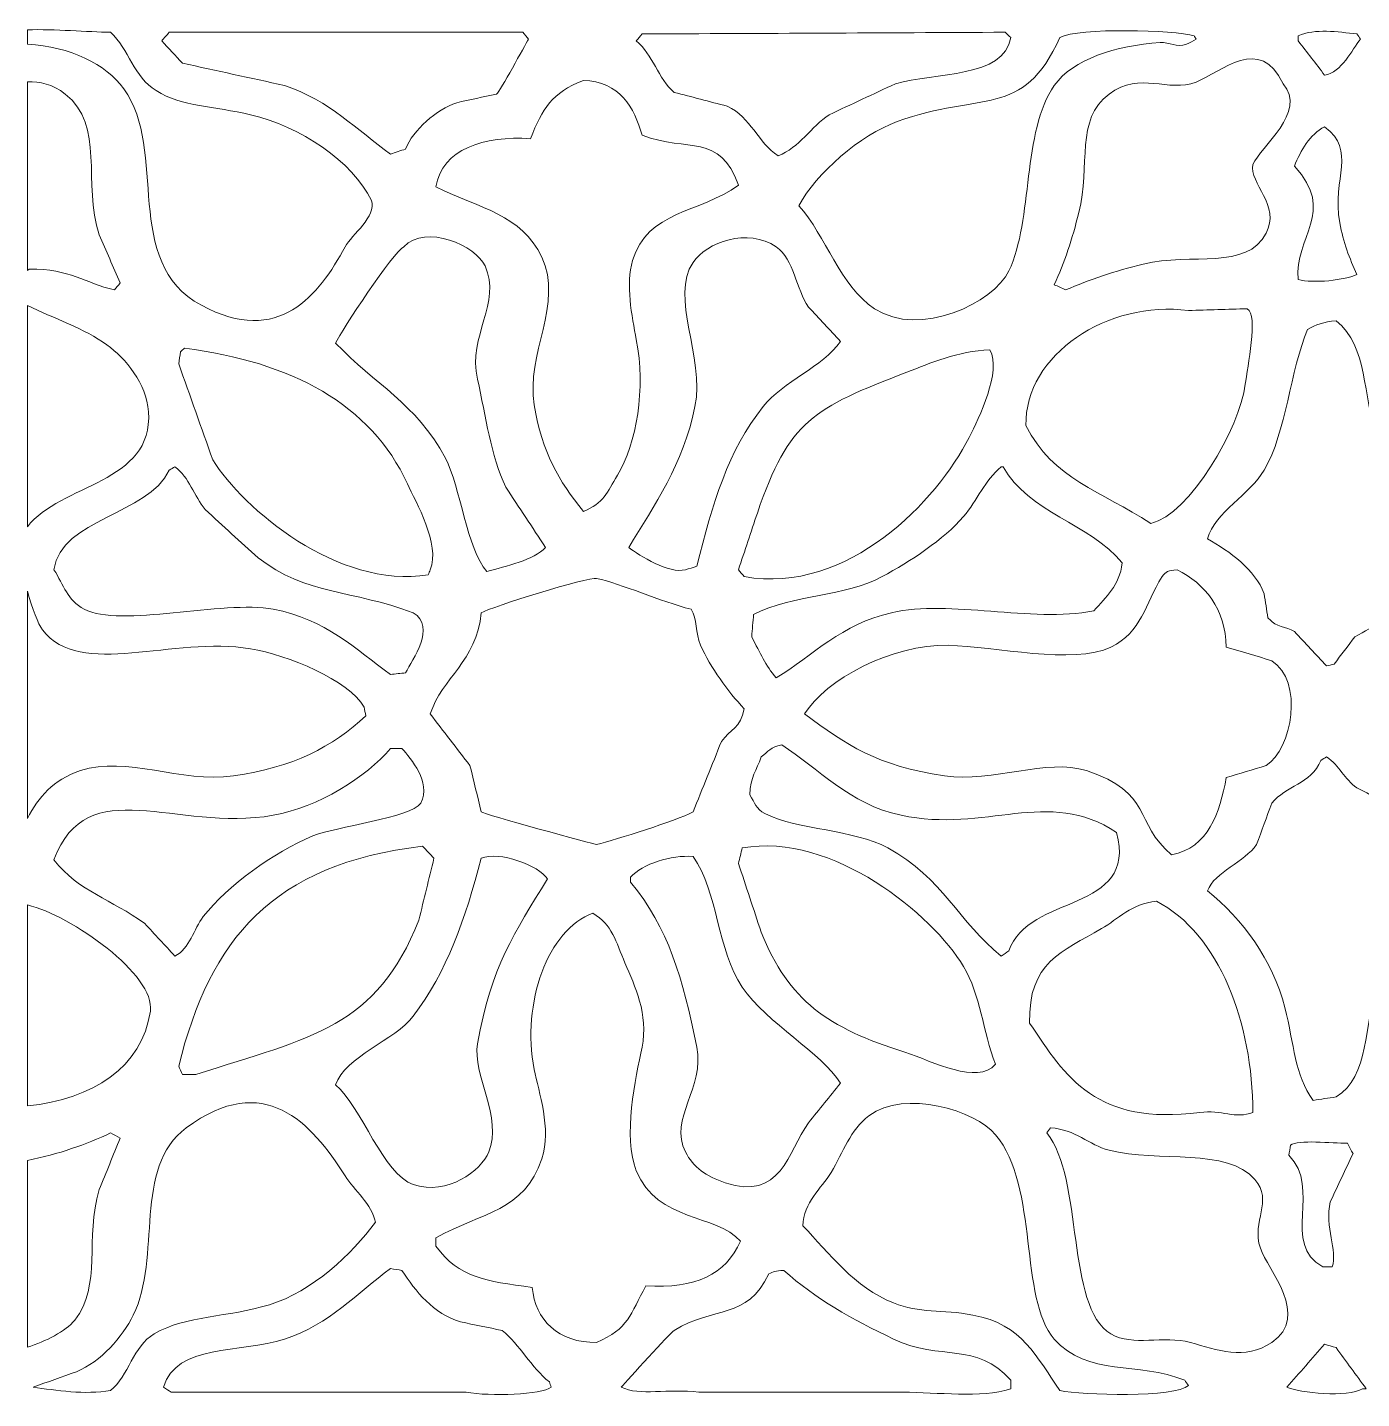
# Model space of a CAD drawing. Header units: millimetres. Extents: x -1200 to 1207, y -597 to 593.
# Drawn here: x -1200 to -49, y -592 to 592 of the extents above; entities that cross this region are included whole.
import ezdxf

# ---------------------------------------------------------------- set-up
doc = ezdxf.new("R2010")
doc.units = ezdxf.units.MM
doc.header["$MEASUREMENT"] = 0
doc.layers.add('Layer 1', color=7, linetype='Continuous')

msp = doc.modelspace()

# ---------------------------------------------------------------- linework, layer by layer
at = {"layer": 'Layer 1', "color": 250, "lineweight": 20}
for points, knots in [([(-534.2401, 437.9886), (-510.8553, 411.8662), (-499.0689, 368.8428), (-468.9669, 349.0393), (-429.7308, 323.2388), (-366.0662, 354.4095), (-353.1025, 381.6556), (-332.0327, 425.9213), (-341.7162, 502.2046), (-313.9371, 541.7552), (-297.8502, 564.6476), (-260.9604, 576.1897), (-222.5483, 578.8155), (-214.3401, 579.3746), (-208.431, 574.3941), (-199.7049, 577.3248), (-196.982, 578.8155), (-194.2668, 580.295), (-191.5439, 581.7801), (-192.0853, 582.7627), (-192.6268, 583.7566), (-193.1761, 584.7447), (-209.8357, 589.6292), (-293.2204, 591.8936), (-309.0404, 583.2596), (-340.9864, 512.0528), (-377.4996, 536.9611), (-449.3802, 510.6241), (-481.5695, 498.8278), (-519.4559, 466.1043), (-534.2401, 437.9886)], [0, 0, 0, 0, 0.1, 0.1, 0.1, 0.2, 0.2, 0.2, 0.3, 0.3, 0.3, 0.4, 0.4, 0.4, 0.5, 0.5, 0.5, 0.6, 0.6, 0.6, 0.7, 0.7, 0.7, 0.8, 0.8, 0.8, 0.9, 0.9, 0.9, 1, 1, 1, 1]), ([(-1200.046, 577.3248), (-1162.7089, 575.1959), (-1132.6618, 560.5592), (-1116.8262, 538.7906), (-1078.1315, 485.5972), (-1119.2745, 389.3579), (-1049.9129, 352.0096), (-982.921, 315.9318), (-948.6601, 360.9486), (-925.8953, 402.4078), (-919.9235, 413.2836), (-898.7438, 428.5697), (-903.0441, 442.4327), (-919.4291, 476.2574), (-964.8881, 506.5584), (-1007.4829, 516.5533), (-1038.911, 523.9225), (-1066.2194, 523.2843), (-1089.0783, 537.3055), (-1108.1079, 548.9832), (-1112.5259, 573.0671), (-1128.2439, 587.7093), (-1148.3328, 588.0142), (-1176.3317, 590.4989), (-1200.046, 589.8721), (-1200.046, 589.8721), (-1200.046, 577.3248), (-1200.046, 577.3248)], [0, 0, 0, 0, 0.111111111, 0.111111111, 0.111111111, 0.222222222, 0.222222222, 0.222222222, 0.333333333, 0.333333333, 0.333333333, 0.444444444, 0.444444444, 0.444444444, 0.555555556, 0.555555556, 0.555555556, 0.666666667, 0.666666667, 0.666666667, 0.777777778, 0.777777778, 0.777777778, 0.888888889, 0.888888889, 0.888888889, 1, 1, 1, 1]), ([(-1084.1817, 580.295), (-1078.2021, 573.8745), (-1072.2147, 567.4484), (-1066.2351, 561.0223), (-1036.8629, 554.6018), (-1007.4829, 548.1757), (-978.1107, 541.7552), (-939.1492, 528.4795), (-915.9685, 503.5656), (-886.7219, 482.4632), (-882.3746, 483.9371), (-878.0271, 485.4222), (-873.6719, 486.9073), (-867.3942, 503.3171), (-846.8658, 521.0256), (-829.6098, 526.9266), (-818.192, 529.3999), (-806.7665, 531.8676), (-795.3409, 534.3409), (-792.0529, 536.6109), (-771.0773, 576.2462), (-767.601, 581.7801), (-769.2253, 583.7566), (-770.8654, 585.7329), (-772.4976, 587.7093), (-874.2055, 587.7093), (-975.9528, 587.7093), (-1077.6606, 587.7093), (-1079.8344, 585.236), (-1082.008, 582.7627), (-1084.1817, 580.295)], [0, 0, 0, 0, 0.1, 0.1, 0.1, 0.2, 0.2, 0.2, 0.3, 0.3, 0.3, 0.4, 0.4, 0.4, 0.5, 0.5, 0.5, 0.6, 0.6, 0.6, 0.7, 0.7, 0.7, 0.8, 0.8, 0.8, 0.9, 0.9, 0.9, 1, 1, 1, 1]), ([(-674.5799, 580.295), (-660.2902, 568.414), (-655.88, 547.7296), (-641.9433, 535.8317), (-626.7119, 531.8676), (-611.4804, 527.9204), (-596.2489, 523.9676), (-575.2418, 514.0687), (-569.9685, 492.5937), (-552.1867, 480.9725), (-534.0204, 488.1214), (-523.6071, 506.2365), (-508.1245, 516.5533), (-489.095, 525.4471), (-470.0498, 534.3409), (-451.0124, 543.2347), (-417.3478, 553.2579), (-356.8064, 547.8595), (-351.4703, 583.2596), (-353.0947, 584.7447), (-354.7269, 586.2298), (-356.3591, 587.7093), (-460.79, 587.2124), (-565.2602, 586.7155), (-669.6833, 586.2298), (-671.3155, 584.2535), (-672.9477, 582.2714), (-674.5799, 580.295)], [0, 0, 0, 0, 0.111111111, 0.111111111, 0.111111111, 0.222222222, 0.222222222, 0.222222222, 0.333333333, 0.333333333, 0.333333333, 0.444444444, 0.444444444, 0.444444444, 0.555555556, 0.555555556, 0.555555556, 0.666666667, 0.666666667, 0.666666667, 0.777777778, 0.777777778, 0.777777778, 0.888888889, 0.888888889, 0.888888889, 1, 1, 1, 1]), ([(-313.9371, 369.7972), (-310.6726, 368.3121), (-307.4081, 366.8326), (-304.1437, 365.3475), (-283.8586, 373.846), (-261.4705, 381.7572), (-237.2304, 387.5848), (-194.9966, 397.7378), (-147.8661, 381.7742), (-131.1594, 414.2718), (-118.2743, 437.6498), (-145.7474, 457.5606), (-142.5849, 473.5638), (-135.8363, 488.8724), (-95.3525, 518.9702), (-116.4773, 543.2347), (-135.8363, 586.0887), (-170.0267, 553.2522), (-191.5439, 544.7142), (-215.6426, 535.1597), (-239.4511, 554.551), (-266.6104, 534.3409), (-296.0611, 512.4255), (-282.454, 473.1855), (-292.7181, 432.0538), (-298.3132, 409.6301), (-305.1482, 388.4036), (-313.9371, 369.7972)], [0, 0, 0, 0, 0.111111111, 0.111111111, 0.111111111, 0.222222222, 0.222222222, 0.222222222, 0.333333333, 0.333333333, 0.333333333, 0.444444444, 0.444444444, 0.444444444, 0.555555556, 0.555555556, 0.555555556, 0.666666667, 0.666666667, 0.666666667, 0.777777778, 0.777777778, 0.777777778, 0.888888889, 0.888888889, 0.888888889, 1, 1, 1, 1]), ([(-103.4195, 580.295), (-95.8076, 570.413), (-88.188, 560.531), (-80.5762, 550.649), (-65.6586, 553.1958), (-57.4111, 572.508), (-49.5718, 581.7801), (-50.6547, 583.2596), (-51.7454, 584.7447), (-52.8284, 586.2298), (-69.3154, 588.1159), (-88.9727, 591.0579), (-103.4195, 584.7447), (-103.4195, 583.2596), (-103.4195, 581.7801), (-103.4195, 580.295)], [0, 0, 0, 0, 0.2, 0.2, 0.2, 0.4, 0.4, 0.4, 0.6, 0.6, 0.6, 0.8, 0.8, 0.8, 1, 1, 1, 1]), ([(-1200.046, 382.1469), (-1200.046, 382.1469), (-1198.4216, 383.1407), (-1198.4216, 383.1407), (-1162.858, 383.7618), (-1150.632, 371.079), (-1124.9795, 365.3475), (-1123.3472, 367.3239), (-1121.715, 369.3003), (-1120.0906, 371.2823), (-1126.0702, 385.1115), (-1132.0498, 398.9463), (-1138.0372, 412.7811), (-1152.6409, 457.7639), (-1132.7796, 507.1231), (-1167.4094, 534.3409), (-1178.7486, 543.2573), (-1189.3031, 545.0135), (-1200.046, 544.8949), (-1200.046, 544.8949), (-1200.046, 382.1469), (-1200.046, 382.1469)], [0, 0, 0, 0, 0.142857143, 0.142857143, 0.142857143, 0.285714286, 0.285714286, 0.285714286, 0.428571429, 0.428571429, 0.428571429, 0.571428571, 0.571428571, 0.571428571, 0.714285714, 0.714285714, 0.714285714, 0.857142857, 0.857142857, 0.857142857, 1, 1, 1, 1]), ([(-847.5642, 454.2911), (-809.0344, 435.2894), (-774.0357, 430.9018), (-756.1754, 393.514), (-737.3264, 354.0538), (-769.9787, 309.229), (-762.7043, 266.0306), (-755.7202, 224.5883), (-741.713, 200.5779), (-720.2743, 174.1167), (-702.6181, 181.0906), (-699.8166, 190.4926), (-690.9022, 205.2478), (-674.1875, 232.9287), (-666.356, 280.1986), (-674.5799, 322.3579), (-678.5428, 342.6528), (-683.8632, 370.3618), (-677.8444, 390.5493), (-664.8886, 434.0245), (-619.8298, 431.3648), (-586.4555, 455.7762), (-602.9034, 501.2278), (-629.5604, 483.7394), (-669.6833, 498.7601), (-676.22, 522.635), (-689.0189, 545.1885), (-720.2743, 546.205), (-747.9437, 535.0806), (-755.1317, 522.2849), (-765.9688, 495.8011), (-805.8641, 498.6132), (-842.3693, 486.8791), (-847.5642, 454.2911)], [0, 0, 0, 0, 0.090909091, 0.090909091, 0.090909091, 0.181818182, 0.181818182, 0.181818182, 0.272727273, 0.272727273, 0.272727273, 0.363636364, 0.363636364, 0.363636364, 0.454545455, 0.454545455, 0.454545455, 0.545454545, 0.545454545, 0.545454545, 0.636363636, 0.636363636, 0.636363636, 0.727272727, 0.727272727, 0.727272727, 0.818181818, 0.818181818, 0.818181818, 0.909090909, 0.909090909, 0.909090909, 1, 1, 1, 1]), ([(-106.6839, 472.0787), (-69.9353, 432.6523), (-107.1939, 410.3303), (-103.4195, 374.2469), (-90.4637, 370.8023), (-62.5432, 373.6145), (-52.8284, 378.691), (-59.114, 392.5088), (-64.4815, 406.2137), (-67.5184, 423.16), (-74.5966, 462.6202), (-52.3733, 485.0269), (-80.5762, 506.1744), (-93.4613, 499.2852), (-101.2771, 485.7667), (-106.6839, 472.0787)], [0, 0, 0, 0, 0.2, 0.2, 0.2, 0.4, 0.4, 0.4, 0.6, 0.6, 0.6, 0.8, 0.8, 0.8, 1, 1, 1, 1]), ([(-934.0485, 319.399), (-900.2819, 283.2365), (-864.8438, 268.0691), (-839.4031, 220.0765), (-826.3689, 195.49), (-820.8288, 141.4496), (-803.5021, 122.2391), (-787.3525, 126.6888), (-762.72, 132.2057), (-752.9109, 142.9856), (-764.3365, 160.2876), (-775.7621, 177.5782), (-787.1798, 194.8746), (-800.4573, 222.7757), (-804.3182, 255.646), (-811.6632, 288.2679), (-820.2088, 326.2204), (-790.4364, 353.8956), (-805.1343, 386.0997), (-812.8324, 402.9781), (-856.1962, 423.0244), (-875.3042, 402.4078), (-884.1401, 398.3703), (-929.2303, 329.9134), (-934.0485, 319.399)], [0, 0, 0, 0, 0.125, 0.125, 0.125, 0.25, 0.25, 0.25, 0.375, 0.375, 0.375, 0.5, 0.5, 0.5, 0.625, 0.625, 0.625, 0.75, 0.75, 0.75, 0.875, 0.875, 0.875, 1, 1, 1, 1]), ([(-681.1089, 142.9856), (-671.8805, 135.7181), (-646.1573, 120.0085), (-632.1578, 123.7185), (-628.8855, 124.7067), (-625.6211, 125.6949), (-622.3645, 126.6831), (-608.7653, 181.2656), (-595.527, 226.3897), (-565.2445, 264.5454), (-547.863, 286.4496), (-513.7981, 298.6468), (-498.3391, 320.8785), (-507.5831, 330.7548), (-516.835, 340.6425), (-526.079, 350.5245), (-536.7512, 365.5846), (-538.3442, 391.8086), (-553.8189, 402.4078), (-578.4985, 419.2975), (-613.913, 406.3211), (-625.6211, 389.0699), (-645.9925, 359.0569), (-615.1764, 307.7552), (-623.9889, 264.5454), (-634.3237, 213.9101), (-658.7834, 180.3226), (-681.1089, 142.9856)], [0, 0, 0, 0, 0.111111111, 0.111111111, 0.111111111, 0.222222222, 0.222222222, 0.222222222, 0.333333333, 0.333333333, 0.333333333, 0.444444444, 0.444444444, 0.444444444, 0.555555556, 0.555555556, 0.555555556, 0.666666667, 0.666666667, 0.666666667, 0.777777778, 0.777777778, 0.777777778, 0.888888889, 0.888888889, 0.888888889, 1, 1, 1, 1]), ([(-338.4125, 248.2374), (-315.02, 201.6734), (-273.2649, 191.701), (-230.7093, 163.7434), (-197.2252, 171.0053), (-153.524, 246.323), (-149.1139, 283.8182), (-147.3718, 298.6186), (-137.4686, 343.5111), (-147.4817, 349.0393), (-164.3454, 348.5481), (-181.209, 348.0568), (-198.0727, 347.5599), (-267.5835, 356.5327), (-339.4954, 309.5452), (-338.4125, 248.2374)], [0, 0, 0, 0, 0.2, 0.2, 0.2, 0.4, 0.4, 0.4, 0.6, 0.6, 0.6, 0.8, 0.8, 0.8, 1, 1, 1, 1]), ([(-1200.046, 160.7845), (-1171.898, 197.8843), (-1091.0088, 198.1497), (-1095.6073, 260.0957), (-1097.4279, 284.5748), (-1115.2253, 306.1515), (-1131.5083, 317.9139), (-1150.6713, 331.7543), (-1177.7206, 340.9813), (-1200.046, 351.8684), (-1200.046, 351.8684), (-1200.046, 160.7845), (-1200.046, 160.7845)], [0, 0, 0, 0, 0.25, 0.25, 0.25, 0.5, 0.5, 0.5, 0.75, 0.75, 0.75, 1, 1, 1, 1]), ([(-181.7505, 150.3999), (-162.305, 139.462), (-140.6546, 123.967), (-132.7995, 102.9663), (-131.7009, 96.0489), (-130.618, 89.1315), (-129.5272, 82.2141), (-128.9857, 81.7172), (-128.4442, 81.2203), (-127.8949, 80.7291), (-122.755, 74.4045), (-114.1309, 74.8393), (-106.6839, 70.3501), (-97.4398, 60.4738), (-88.188, 50.5861), (-78.9439, 40.7041), (-76.7703, 41.201), (-74.5888, 41.6923), (-72.4151, 42.1836), (-66.4276, 50.0949), (-60.448, 58.0004), (-54.4606, 65.9004), (-46.3073, 70.3501), (-38.1384, 74.7998), (-29.9851, 79.2439), (-26.1792, 89.1315), (-22.3655, 99.0192), (-18.5595, 108.8955), (-8.5779, 127.773), (10.2947, 140.5123), (28.7593, 151.8907), (8.3172, 181.3955), (-20.8509, 200.7247), (-34.8817, 237.8584), (-48.8263, 274.7945), (-42.3994, 315.7963), (-70.7829, 338.6661), (-81.5493, 337.8981), (-88.3057, 335.0803), (-95.2583, 331.2518), (-110.3486, 295.6878), (-113.4011, 243.0422), (-132.7995, 209.6975), (-144.845, 188.9793), (-175.2451, 173.3939), (-181.7505, 150.3999)], [0, 0, 0, 0, 0.066666667, 0.066666667, 0.066666667, 0.133333333, 0.133333333, 0.133333333, 0.2, 0.2, 0.2, 0.266666667, 0.266666667, 0.266666667, 0.333333333, 0.333333333, 0.333333333, 0.4, 0.4, 0.4, 0.466666667, 0.466666667, 0.466666667, 0.533333333, 0.533333333, 0.533333333, 0.6, 0.6, 0.6, 0.666666667, 0.666666667, 0.666666667, 0.733333333, 0.733333333, 0.733333333, 0.8, 0.8, 0.8, 0.866666667, 0.866666667, 0.866666667, 0.933333333, 0.933333333, 0.933333333, 1, 1, 1, 1]), ([(-1069.4995, 301.6001), (-1059.7062, 273.9362), (-1049.9129, 246.2553), (-1040.1195, 218.5913), (-1013.8156, 176.4715), (-932.432, 106.9248), (-854.0853, 119.2688), (-853.5438, 120.7596), (-853.0024, 122.2391), (-852.4609, 123.7185), (-843.5229, 145.7526), (-864.7889, 182.203), (-872.0397, 197.8392), (-904.1192, 267.0414), (-971.7545, 303.0118), (-1064.6029, 314.9436), (-1065.6937, 313.9611), (-1066.7766, 312.9673), (-1067.8673, 311.9847), (-1068.4088, 308.5288), (-1068.9502, 305.0616), (-1069.4995, 301.6001)], [0, 0, 0, 0, 0.142857143, 0.142857143, 0.142857143, 0.285714286, 0.285714286, 0.285714286, 0.428571429, 0.428571429, 0.428571429, 0.571428571, 0.571428571, 0.571428571, 0.714285714, 0.714285714, 0.714285714, 0.857142857, 0.857142857, 0.857142857, 1, 1, 1, 1]), ([(-586.4555, 123.7185), (-584.8233, 121.7422), (-583.1911, 119.7657), (-581.5667, 117.7893), (-491.5748, 101.8878), (-414.9073, 183.6712), (-387.3635, 237.8584), (-378.6217, 255.0757), (-359.3411, 295.0893), (-369.4169, 313.4642), (-397.408, 312.7018), (-420.8712, 301.9954), (-441.2191, 294.1914), (-521.8885, 263.2862), (-542.6837, 252.6588), (-570.1412, 172.6373), (-575.5793, 156.3291), (-581.0174, 140.0267), (-586.4555, 123.7185)], [0, 0, 0, 0, 0.166666667, 0.166666667, 0.166666667, 0.333333333, 0.333333333, 0.333333333, 0.5, 0.5, 0.5, 0.666666667, 0.666666667, 0.666666667, 0.833333333, 0.833333333, 0.833333333, 1, 1, 1, 1]), ([(-1177.2027, 123.7185), (-1168.4767, 110.4484), (-1165.7223, 97.2348), (-1151.095, 89.6284), (-1119.6119, 73.2526), (-1031.8643, 97.7938), (-987.9041, 89.6284), (-942.6648, 81.2147), (-916.816, 55.081), (-886.7219, 33.2898), (-882.3746, 33.7867), (-878.0271, 34.2836), (-873.6719, 34.7692), (-867.7316, 46.2945), (-847.0227, 74.0205), (-867.1431, 86.6582), (-919.7745, 106.4561), (-959.9052, 101.8483), (-1000.9618, 134.0918), (-1016.1933, 147.9266), (-1031.4247, 161.767), (-1046.6562, 175.6018), (-1056.1357, 187.6917), (-1060.3496, 203.294), (-1072.764, 212.6621), (-1074.3962, 211.6683), (-1076.0284, 210.6858), (-1077.6606, 209.6975), (-1096.392, 170.2543), (-1170.4384, 168.7409), (-1177.2027, 123.7185)], [0, 0, 0, 0, 0.1, 0.1, 0.1, 0.2, 0.2, 0.2, 0.3, 0.3, 0.3, 0.4, 0.4, 0.4, 0.5, 0.5, 0.5, 0.6, 0.6, 0.6, 0.7, 0.7, 0.7, 0.8, 0.8, 0.8, 0.9, 0.9, 0.9, 1, 1, 1, 1]), ([(-575.0379, 65.9004), (-567.3868, 51.3145), (-563.3455, 41.585), (-553.8189, 30.3309), (-521.9435, 49.9254), (-497.672, 76.8158), (-454.2769, 86.6582), (-403.6466, 98.1496), (-334.6067, 77.8435), (-279.6682, 88.1377), (-269.1764, 100.7076), (-257.9, 109.5506), (-255.1849, 129.6421), (-283.4819, 164.1161), (-336.2074, 172.8461), (-357.9914, 212.6621), (-358.5407, 212.6621), (-359.0822, 212.6621), (-359.6314, 212.6621), (-374.0154, 200.7698), (-380.2305, 183.7616), (-392.2681, 169.6727), (-409.3044, 149.728), (-438.2136, 130.89), (-462.438, 117.7893), (-494.0467, 100.6906), (-539.176, 102.2774), (-573.4056, 85.1788), (-573.9471, 78.7583), (-574.4964, 72.3321), (-575.0379, 65.9004)], [0, 0, 0, 0, 0.1, 0.1, 0.1, 0.2, 0.2, 0.2, 0.3, 0.3, 0.3, 0.4, 0.4, 0.4, 0.5, 0.5, 0.5, 0.6, 0.6, 0.6, 0.7, 0.7, 0.7, 0.8, 0.8, 0.8, 0.9, 0.9, 0.9, 1, 1, 1, 1]), ([(-529.3435, -0.8002), (-493.4581, -27.1428), (-466.9266, -45.7718), (-408.5825, -54.1687), (-366.6861, -60.1995), (-320.309, -38.6511), (-286.1893, -49.719), (-228.4101, -68.4722), (-245.5328, -94.8938), (-212.7549, -122.3601), (-180.8245, -116.0469), (-171.1646, -86.48), (-165.4361, -55.6481), (-154.0105, -52.1923), (-142.5849, -48.7364), (-131.1594, -45.2749), (-108.2062, -31.2143), (-98.6169, 27.8406), (-126.2627, 45.1538), (-139.3205, 49.1066), (-152.3783, 53.0595), (-165.4361, 57.0066), (-166.0639, 89.6906), (-184.034, 111.9957), (-207.8582, 123.7185), (-215.9487, 122.9054), (-217.3141, 122.4254), (-220.916, 117.7893), (-235.5589, 93.8353), (-238.6664, 69.6273), (-264.9782, 57.0066), (-297.6148, 41.3592), (-365.2265, 57.6391), (-405.318, 58.4973), (-454.0728, 59.5308), (-511.5851, 28.9587), (-529.3435, -0.8002)], [0, 0, 0, 0, 0.083333333, 0.083333333, 0.083333333, 0.166666667, 0.166666667, 0.166666667, 0.25, 0.25, 0.25, 0.333333333, 0.333333333, 0.333333333, 0.416666667, 0.416666667, 0.416666667, 0.5, 0.5, 0.5, 0.583333333, 0.583333333, 0.583333333, 0.666666667, 0.666666667, 0.666666667, 0.75, 0.75, 0.75, 0.833333333, 0.833333333, 0.833333333, 0.916666667, 0.916666667, 0.916666667, 1, 1, 1, 1]), ([(-852.4609, -0.8002), (-841.0353, -15.6289), (-829.6098, -30.4519), (-818.192, -45.2749), (-814.9197, -58.6128), (-811.6632, -71.9563), (-808.3987, -85.2998), (-807.2844, -87.1181), (-709.1391, -113.5341), (-708.8487, -113.4607), (-691.9851, -109.2143), (-640.7662, -93.3127), (-625.6211, -85.2998), (-617.4678, -65.0389), (-609.3067, -44.778), (-601.1456, -24.5227), (-593.8163, -14.1381), (-584.3603, -12.7433), (-581.5667, 3.6494), (-595.5191, 18.7718), (-610.5622, 39.1569), (-619.1, 58.4973), (-623.879, 69.3167), (-621.8465, 81.2373), (-627.2533, 89.6284), (-653.8868, 96.3595), (-687.5436, 111.5947), (-708.8487, 116.3099), (-715.9427, 117.8797), (-800.0728, 91.283), (-808.3987, 86.6582), (-812.6127, 43.9793), (-842.1575, 30.952), (-852.4609, -0.8002)], [0, 0, 0, 0, 0.090909091, 0.090909091, 0.090909091, 0.181818182, 0.181818182, 0.181818182, 0.272727273, 0.272727273, 0.272727273, 0.363636364, 0.363636364, 0.363636364, 0.454545455, 0.454545455, 0.454545455, 0.545454545, 0.545454545, 0.545454545, 0.636363636, 0.636363636, 0.636363636, 0.727272727, 0.727272727, 0.727272727, 0.818181818, 0.818181818, 0.818181818, 0.909090909, 0.909090909, 0.909090909, 1, 1, 1, 1]), ([(-1200.046, -90.8959), (-1190.3626, -72.5153), (-1178.2935, -57.6924), (-1154.3594, -49.719), (-1114.3778, -36.415), (-1068.0635, -60.6513), (-1022.1729, -54.1687), (-970.9697, -46.9294), (-936.8029, -29.3677), (-907.9408, -2.2854), (-908.4822, 0.1823), (-909.0315, 2.6556), (-909.573, 5.1289), (-922.6151, 28.6142), (-975.4583, 50.0779), (-1007.4829, 55.5271), (-1074.3962, 66.9168), (-1154.2653, 29.0433), (-1186.9961, 71.8352), (-1190.8256, 76.844), (-1196.1616, 90.1593), (-1200.046, 105.2533), (-1200.046, 105.2533), (-1200.046, -90.8959), (-1200.046, -90.8959)], [0, 0, 0, 0, 0.125, 0.125, 0.125, 0.25, 0.25, 0.25, 0.375, 0.375, 0.375, 0.5, 0.5, 0.5, 0.625, 0.625, 0.625, 0.75, 0.75, 0.75, 0.875, 0.875, 0.875, 1, 1, 1, 1]), ([(-1177.2027, -126.8042), (-1155.1049, -154.5698), (-1127.6946, -160.4877), (-1098.8717, -181.6521), (-1090.1691, -191.0428), (-1081.4666, -200.4335), (-1072.764, -209.8129), (-1059.8082, -203.3586), (-1056.6379, -186.4632), (-1048.2807, -175.7229), (-1027.25, -148.6801), (-987.9747, -120.5362), (-953.6352, -106.052), (-935.2256, -98.2875), (-868.9165, -90.365), (-860.622, -77.8855), (-851.4329, -58.8274), (-869.1127, -40.0007), (-876.9364, -30.4519), (-880.2009, -30.4519), (-883.4653, -30.4519), (-886.7219, -30.4519), (-907.6112, -55.0891), (-948.8327, -81.4317), (-987.9041, -88.2644), (-1072.5207, -103.0592), (-1148.4662, -49.3915), (-1177.2027, -126.8042)], [0, 0, 0, 0, 0.111111111, 0.111111111, 0.111111111, 0.222222222, 0.222222222, 0.222222222, 0.333333333, 0.333333333, 0.333333333, 0.444444444, 0.444444444, 0.444444444, 0.555555556, 0.555555556, 0.555555556, 0.666666667, 0.666666667, 0.666666667, 0.777777778, 0.777777778, 0.777777778, 0.888888889, 0.888888889, 0.888888889, 1, 1, 1, 1]), ([(-576.6701, -70.4768), (-572.3698, -77.6371), (-571.1143, -82.578), (-563.6123, -86.7793), (-534.7737, -101.1449), (-487.2117, -100.2978), (-457.5413, -116.4309), (-410.0656, -142.2371), (-396.1367, -180.6356), (-359.6314, -209.8129), (-357.4499, -208.3335), (-355.2762, -206.854), (-353.1025, -205.3745), (-336.6077, -155.7556), (-241.7268, -172.9955), (-260.0815, -103.0874), (-319.3595, -63.8361), (-373.0189, -103.8836), (-446.1157, -88.2644), (-490.845, -78.7043), (-517.7688, -47.5111), (-548.9223, -27.4873), (-559.0922, -29.2378), (-560.4028, -33.2527), (-566.8767, -37.8662), (-570.8553, -49.4592), (-576.1365, -54.8746), (-576.6701, -70.4768)], [0, 0, 0, 0, 0.111111111, 0.111111111, 0.111111111, 0.222222222, 0.222222222, 0.222222222, 0.333333333, 0.333333333, 0.333333333, 0.444444444, 0.444444444, 0.444444444, 0.555555556, 0.555555556, 0.555555556, 0.666666667, 0.666666667, 0.666666667, 0.777777778, 0.777777778, 0.777777778, 0.888888889, 0.888888889, 0.888888889, 1, 1, 1, 1]), ([(-181.7505, -153.4913), (-151.7427, -177.7275), (-125.2661, -212.8849), (-114.8451, -254.2876), (-106.6996, -286.6723), (-106.8958, -312.021), (-90.3617, -334.3431), (-83.8406, -333.3548), (-77.3117, -332.3667), (-70.7829, -331.3728), (-41.2145, -313.7716), (-47.4844, -268.5911), (-34.8817, -235.0205), (-22.5852, -202.28), (3.1459, -174.8138), (27.1349, -152.0061), (26.5856, -150.521), (26.0441, -149.0415), (25.5027, -147.5564), (3.2793, -134.4839), (-13.7806, -116.9843), (-25.0885, -94.1936), (-26.7207, -88.2644), (-28.3529, -82.3296), (-29.9851, -76.406), (-37.597, -72.4532), (-45.2166, -68.5004), (-52.8284, -64.542), (-63.4457, -57.0712), (-67.6125, -45.3483), (-78.9439, -37.8662), (-80.5762, -38.8487), (-82.2084, -39.8426), (-83.8406, -40.8252), (-92.8178, -61.8597), (-113.9034, -62.2889), (-126.2627, -77.8855), (-130.618, -89.7439), (-134.9732, -101.6079), (-139.3205, -113.4607), (-149.4827, -128.6055), (-175.4413, -136.9403), (-181.7505, -153.4913)], [0, 0, 0, 0, 0.071428571, 0.071428571, 0.071428571, 0.142857143, 0.142857143, 0.142857143, 0.214285714, 0.214285714, 0.214285714, 0.285714286, 0.285714286, 0.285714286, 0.357142857, 0.357142857, 0.357142857, 0.428571429, 0.428571429, 0.428571429, 0.5, 0.5, 0.5, 0.571428571, 0.571428571, 0.571428571, 0.642857143, 0.642857143, 0.642857143, 0.714285714, 0.714285714, 0.714285714, 0.785714286, 0.785714286, 0.785714286, 0.857142857, 0.857142857, 0.857142857, 0.928571429, 0.928571429, 0.928571429, 1, 1, 1, 1]), ([(-586.4555, -129.7688), (-579.9345, -149.5328), (-573.4056, -169.3024), (-566.8767, -189.0664), (-542.9898, -248.8327), (-509.7333, -271.3411), (-442.8513, -292.833), (-417.85, -300.8685), (-380.6385, -321.2028), (-364.5203, -303.212), (-375.7497, -274.3735), (-377.3269, -243.6658), (-392.2681, -218.7181), (-418.9172, -174.1983), (-504.915, -102.6413), (-583.1911, -116.4309), (-584.2819, -120.875), (-585.3726, -125.3247), (-586.4555, -129.7688)], [0, 0, 0, 0, 0.166666667, 0.166666667, 0.166666667, 0.333333333, 0.333333333, 0.333333333, 0.5, 0.5, 0.5, 0.666666667, 0.666666667, 0.666666667, 0.833333333, 0.833333333, 0.833333333, 1, 1, 1, 1]), ([(-1069.4995, -304.6971), (-1068.4088, -307.1591), (-1067.318, -309.6324), (-1066.2351, -312.1001), (-1062.4291, -312.1001), (-1058.6233, -312.1001), (-1054.8095, -312.1001), (-954.0903, -279.6363), (-898.8144, -271.4032), (-862.2542, -178.6931), (-857.899, -160.9056), (-853.5438, -143.1123), (-849.1965, -125.3247), (-852.4531, -121.8688), (-855.7175, -118.4073), (-858.9819, -114.9514), (-988.83, -130.0794), (-1042.4737, -195.8144), (-1069.4995, -304.6971)], [0, 0, 0, 0, 0.166666667, 0.166666667, 0.166666667, 0.333333333, 0.333333333, 0.333333333, 0.5, 0.5, 0.5, 0.666666667, 0.666666667, 0.666666667, 0.833333333, 0.833333333, 0.833333333, 1, 1, 1, 1]), ([(-934.0485, -320.9996), (-911.5976, -340.2045), (-892.8898, -398.48), (-867.1431, -406.9786), (-837.3707, -416.8097), (-808.8067, -395.3742), (-801.8698, -378.8121), (-789.6988, -349.7759), (-816.2695, -311.5918), (-811.6632, -285.4187), (-799.9865, -219.2093), (-779.5916, -189.3262), (-751.2787, -143.1123), (-758.5609, -131.7508), (-792.8063, -118.6389), (-808.3987, -125.3247), (-822.0372, -177.4903), (-838.1554, -223.6139), (-867.1431, -261.7019), (-882.8532, -282.3468), (-926.1543, -296.5204), (-934.0485, -320.9996)], [0, 0, 0, 0, 0.142857143, 0.142857143, 0.142857143, 0.285714286, 0.285714286, 0.285714286, 0.428571429, 0.428571429, 0.428571429, 0.571428571, 0.571428571, 0.571428571, 0.714285714, 0.714285714, 0.714285714, 0.857142857, 0.857142857, 0.857142857, 1, 1, 1, 1]), ([(-679.4766, -146.0826), (-647.0048, -185.2661), (-634.3865, -228.9501), (-622.3645, -288.3889), (-615.3726, -322.9308), (-646.6438, -350.1825), (-632.1578, -378.8121), (-625.4642, -392.0201), (-614.3054, -400.0499), (-597.8811, -405.4934), (-549.809, -421.4288), (-543.7745, -379.1734), (-526.079, -353.6101), (-516.835, -342.2487), (-507.5831, -330.8816), (-498.3391, -319.52), (-514.4887, -293.33), (-561.729, -268.2749), (-583.1911, -236.5), (-604.8259, -204.4993), (-603.9863, -154.6658), (-625.6211, -123.8452), (-644.2975, -122.2528), (-669.6676, -130.2262), (-679.4766, -141.6328), (-679.4766, -143.1123), (-679.4766, -144.5918), (-679.4766, -146.0826)], [0, 0, 0, 0, 0.111111111, 0.111111111, 0.111111111, 0.222222222, 0.222222222, 0.222222222, 0.333333333, 0.333333333, 0.333333333, 0.444444444, 0.444444444, 0.444444444, 0.555555556, 0.555555556, 0.555555556, 0.666666667, 0.666666667, 0.666666667, 0.777777778, 0.777777778, 0.777777778, 0.888888889, 0.888888889, 0.888888889, 1, 1, 1, 1]), ([(-1200.046, -339.1881), (-1143.5695, -333.225), (-1101.1945, -306.0862), (-1093.9751, -257.2578), (-1089.3609, -226.0251), (-1162.4107, -174.4919), (-1200.046, -165.6094), (-1200.046, -165.6094), (-1200.046, -339.1881), (-1200.046, -339.1881)], [0, 0, 0, 0, 0.333333333, 0.333333333, 0.333333333, 0.666666667, 0.666666667, 0.666666667, 1, 1, 1, 1]), ([(-335.1481, -267.6311), (-303.9868, -314.6525), (-277.4631, -356.3997), (-188.2793, -344.7164), (-170.0581, -342.3277), (-156.9924, -350.6512), (-142.5849, -344.7164), (-142.5928, -267.9135), (-171.502, -190.3031), (-225.8127, -162.3794), (-247.526, -164.7341), (-258.6062, -177.671), (-273.1393, -186.1018), (-307.0629, -205.7755), (-336.5371, -214.9347), (-335.1481, -267.6311)], [0, 0, 0, 0, 0.2, 0.2, 0.2, 0.4, 0.4, 0.4, 0.6, 0.6, 0.6, 0.8, 0.8, 0.8, 1, 1, 1, 1]), ([(-847.5642, -460.347), (-827.0202, -487.8641), (-805.2128, -489.9817), (-764.3365, -495.9222), (-762.3825, -523.7047), (-741.4462, -543.8244), (-708.8487, -543.3558), (-681.2501, -531.5086), (-679.7669, -519.1421), (-666.4189, -494.4427), (-623.3768, -496.9951), (-597.3318, -484.7922), (-584.8233, -455.8972), (-605.4851, -431.7908), (-656.0134, -440.0465), (-674.5799, -395.1201), (-686.5705, -366.1179), (-675.0194, -314.7485), (-669.6833, -288.3889), (-663.9313, -259.9288), (-675.9296, -235.5683), (-684.3733, -215.7478), (-692.2362, -197.2826), (-695.4614, -182.6064), (-712.1133, -172.7583), (-750.6902, -186.6496), (-773.9337, -250.3122), (-762.7043, -307.656), (-758.8749, -327.2111), (-747.5199, -358.4326), (-756.1754, -384.7412), (-771.2186, -430.4469), (-807.2844, -430.6558), (-847.5642, -452.9326), (-847.5642, -455.4003), (-847.5642, -457.8737), (-847.5642, -460.347)], [0, 0, 0, 0, 0.083333333, 0.083333333, 0.083333333, 0.166666667, 0.166666667, 0.166666667, 0.25, 0.25, 0.25, 0.333333333, 0.333333333, 0.333333333, 0.416666667, 0.416666667, 0.416666667, 0.5, 0.5, 0.5, 0.583333333, 0.583333333, 0.583333333, 0.666666667, 0.666666667, 0.666666667, 0.75, 0.75, 0.75, 0.833333333, 0.833333333, 0.833333333, 0.916666667, 0.916666667, 0.916666667, 1, 1, 1, 1]), ([(-1195.1572, -581.9012), (-1175.8373, -584.6681), (-1150.1534, -588.6209), (-1128.2439, -584.8601), (-1112.4867, -572.0926), (-1108.8926, -546.4784), (-1090.7106, -535.9471), (-1062.696, -519.718), (-1027.2187, -521.7791), (-991.1685, -510.7451), (-954.1688, -499.4288), (-920.0098, -467.0837), (-899.7797, -439.5891), (-902.5105, -424.2015), (-918.1265, -411.8236), (-925.8953, -399.5699), (-955.2282, -353.2544), (-995.6415, -308.4409), (-1062.9706, -358.0542), (-1109.3635, -392.2459), (-1084.0561, -469.9861), (-1108.665, -519.639), (-1118.1837, -538.8496), (-1136.4834, -559.8107), (-1157.6161, -568.5576), (-1170.1324, -573.0074), (-1182.6408, -577.4515), (-1195.1572, -581.9012)], [0, 0, 0, 0, 0.111111111, 0.111111111, 0.111111111, 0.222222222, 0.222222222, 0.222222222, 0.333333333, 0.333333333, 0.333333333, 0.444444444, 0.444444444, 0.444444444, 0.555555556, 0.555555556, 0.555555556, 0.666666667, 0.666666667, 0.666666667, 0.777777778, 0.777777778, 0.777777778, 0.888888889, 0.888888889, 0.888888889, 1, 1, 1, 1]), ([(-530.9757, -442.5537), (-507.999, -466.5698), (-486.4348, -495.6794), (-452.6447, -509.2657), (-430.0368, -518.3514), (-411.0778, -514.5512), (-384.1069, -519.639), (-341.0179, -527.7648), (-329.506, -555.903), (-309.0404, -584.8601), (-290.1992, -588.8807), (-208.9647, -591.0435), (-198.0727, -580.4217), (-199.1556, -578.9366), (-200.2464, -577.4515), (-201.3372, -575.972), (-241.2953, -559.5114), (-285.4752, -573.1147), (-313.9371, -540.3968), (-344.4785, -505.2846), (-326.9713, -409.2486), (-364.5203, -363.989), (-381.9333, -342.994), (-442.867, -324.4328), (-473.8557, -347.6809), (-490.3192, -360.0306), (-495.6553, -378.637), (-506.4923, -396.6053), (-514.9987, -410.6885), (-530.2851, -422.2476), (-530.9757, -442.5537)], [0, 0, 0, 0, 0.1, 0.1, 0.1, 0.2, 0.2, 0.2, 0.3, 0.3, 0.3, 0.4, 0.4, 0.4, 0.5, 0.5, 0.5, 0.6, 0.6, 0.6, 0.7, 0.7, 0.7, 0.8, 0.8, 0.8, 0.9, 0.9, 0.9, 1, 1, 1, 1]), ([(-1200.046, -547.4441), (-1184.3672, -542.2321), (-1167.0014, -533.886), (-1159.2483, -524.083), (-1135.5025, -494.0474), (-1150.7183, -453.5143), (-1138.0372, -411.4226), (-1132.0498, -396.6053), (-1126.0702, -381.7766), (-1120.0906, -366.948), (-1122.8057, -365.4685), (-1125.5288, -363.989), (-1128.2439, -362.5039), (-1149.1881, -372.3069), (-1173.2477, -380.828), (-1200.046, -386.1868), (-1200.046, -386.1868), (-1200.046, -547.4441), (-1200.046, -547.4441)], [0, 0, 0, 0, 0.166666667, 0.166666667, 0.166666667, 0.333333333, 0.333333333, 0.333333333, 0.5, 0.5, 0.5, 0.666666667, 0.666666667, 0.666666667, 0.833333333, 0.833333333, 0.833333333, 1, 1, 1, 1]), ([(-320.4581, -362.5039), (-288.2688, -401.1962), (-304.3321, -512.5974), (-264.9782, -535.9471), (-246.0664, -547.1674), (-219.7154, -536.8393), (-196.4405, -543.3558), (-173.4481, -549.7932), (-149.5769, -559.2178), (-126.2627, -543.3558), (-92.3863, -520.3109), (-129.6606, -480.8676), (-136.0561, -461.8265), (-143.9818, -438.2734), (-124.4814, -421.7902), (-140.9527, -402.5289), (-164.5964, -374.8875), (-223.7567, -388.1858), (-266.6104, -377.3325), (-284.5178, -372.7868), (-295.5039, -359.4321), (-317.2015, -358.0542), (-318.2844, -359.5393), (-319.3752, -361.0244), (-320.4581, -362.5039)], [0, 0, 0, 0, 0.125, 0.125, 0.125, 0.25, 0.25, 0.25, 0.375, 0.375, 0.375, 0.5, 0.5, 0.5, 0.625, 0.625, 0.625, 0.75, 0.75, 0.75, 0.875, 0.875, 0.875, 1, 1, 1, 1]), ([(-111.5805, -381.7766), (-82.7263, -410.0278), (-118.5411, -458.4609), (-82.2084, -478.1289), (-79.4854, -478.1289), (-76.7703, -478.1289), (-74.0473, -478.1289), (-69.3703, -463.9327), (-80.7253, -443.7961), (-75.6795, -421.8072), (-69.1507, -407.9667), (-62.6217, -394.1263), (-56.0929, -380.2915), (-57.7251, -377.3325), (-59.3573, -374.3623), (-60.9895, -371.3977), (-73.859, -371.3412), (-103.9688, -368.1), (-109.9483, -372.8828), (-110.4898, -375.8475), (-111.0391, -378.8121), (-111.5805, -381.7766)], [0, 0, 0, 0, 0.142857143, 0.142857143, 0.142857143, 0.285714286, 0.285714286, 0.285714286, 0.428571429, 0.428571429, 0.428571429, 0.571428571, 0.571428571, 0.571428571, 0.714285714, 0.714285714, 0.714285714, 0.857142857, 0.857142857, 0.857142857, 1, 1, 1, 1]), ([(-1082.5495, -581.9012), (-1080.3758, -583.3807), (-1078.2021, -584.8601), (-1076.0284, -586.3452), (-991.1764, -586.3452), (-906.3007, -586.3452), (-821.4487, -586.3452), (-800.5358, -589.9479), (-756.3951, -588.4346), (-748.0143, -581.9012), (-748.5636, -580.4217), (-749.1051, -578.9366), (-749.6465, -577.4515), (-765.49, -564.7404), (-774.9931, -545.2926), (-790.4443, -532.9825), (-802.4113, -530.5092), (-814.3861, -528.0415), (-826.3453, -525.5682), (-849.8321, -518.6451), (-865.1028, -499.0562), (-876.9364, -481.0992), (-880.2009, -480.6022), (-883.4653, -480.1109), (-886.7219, -479.614), (-916.047, -500.6316), (-938.7569, -527.5954), (-978.1107, -540.3968), (-1016.8054, -552.9724), (-1071.3671, -544.2536), (-1082.5495, -581.9012)], [0, 0, 0, 0, 0.1, 0.1, 0.1, 0.2, 0.2, 0.2, 0.3, 0.3, 0.3, 0.4, 0.4, 0.4, 0.5, 0.5, 0.5, 0.6, 0.6, 0.6, 0.7, 0.7, 0.7, 0.8, 0.8, 0.8, 0.9, 0.9, 0.9, 1, 1, 1, 1]), ([(-687.6377, -581.9012), (-671.9668, -589.8294), (-646.5418, -582.8272), (-620.7323, -586.3452), (-561.9879, -586.3452), (-503.2279, -586.3452), (-444.4835, -586.3452), (-414.8367, -586.1476), (-377.4368, -591.7775), (-351.4703, -583.3807), (-351.4703, -580.913), (-351.4703, -578.4453), (-351.4703, -575.972), (-381.4232, -541.8481), (-411.7213, -559.9857), (-452.6447, -540.3968), (-488.6163, -523.1739), (-519.8405, -505.6743), (-547.2979, -481.0992), (-554.6586, -481.4154), (-556.0946, -482.1495), (-560.3479, -484.0638), (-578.7339, -524.083), (-608.0668, -511.8237), (-641.9433, -532.9825), (-645.7649, -535.3655), (-682.1761, -575.8139), (-687.6377, -581.9012)], [0, 0, 0, 0, 0.111111111, 0.111111111, 0.111111111, 0.222222222, 0.222222222, 0.222222222, 0.333333333, 0.333333333, 0.333333333, 0.444444444, 0.444444444, 0.444444444, 0.555555556, 0.555555556, 0.555555556, 0.666666667, 0.666666667, 0.666666667, 0.777777778, 0.777777778, 0.777777778, 0.888888889, 0.888888889, 0.888888889, 1, 1, 1, 1]), ([(-113.2128, -581.9012), (-102.3444, -587.2036), (-60.5579, -590.8232), (-47.9395, -583.3807), (-46.8488, -583.3807), (-45.758, -583.3807), (-44.6751, -583.3807), (-53.3777, -571.5279), (-62.0803, -559.6639), (-70.7829, -547.8055), (-74.0473, -546.8173), (-77.3117, -545.8291), (-80.5762, -544.8409), (-91.4524, -557.1906), (-102.3366, -569.5515), (-113.2128, -581.9012)], [0, 0, 0, 0, 0.2, 0.2, 0.2, 0.4, 0.4, 0.4, 0.6, 0.6, 0.6, 0.8, 0.8, 0.8, 1, 1, 1, 1])]:
    msp.add_open_spline(points, degree=3, knots=knots, dxfattribs=at)

doc.saveas('drawing.dxf')
